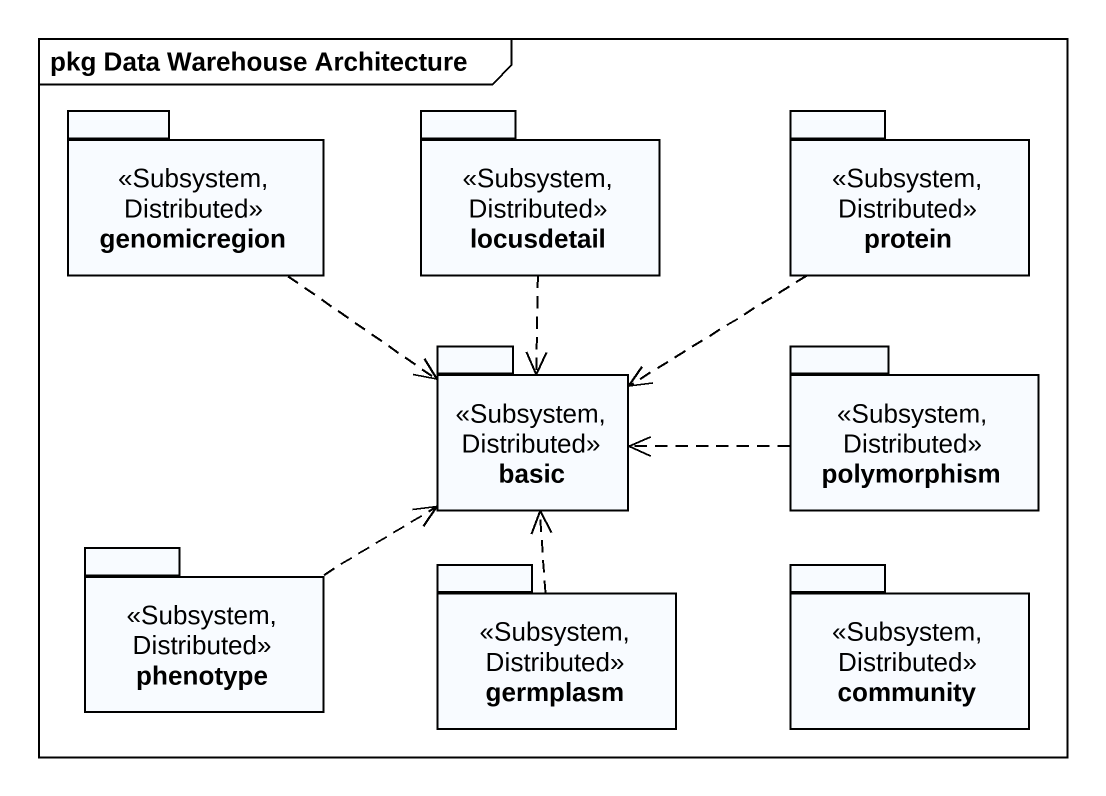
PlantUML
@startuml
mainframe pkg Data Warehouse Architecture
package genomicregion <<Subsystem, Distributed>> {
}
package locusdetail <<Subsystem, Distributed>> {
}
package protein <<Subsystem, Distributed>> {
}
package basic <<Subsystem, Distributed>> {
}
package polymorphism <<Subsystem, Distributed>> {
}
package phenotype <<Subsystem, Distributed>> {
}
package germplasm <<Subsystem, Distributed>> {
}
package community <<Subsystem, Distributed>> {
}
genomicregion ..> basic
locusdetail ..> basic
protein ..> basic
polymorphism .left.> basic
phenotype .up.> basic
germplasm .up.> basic
@enduml
